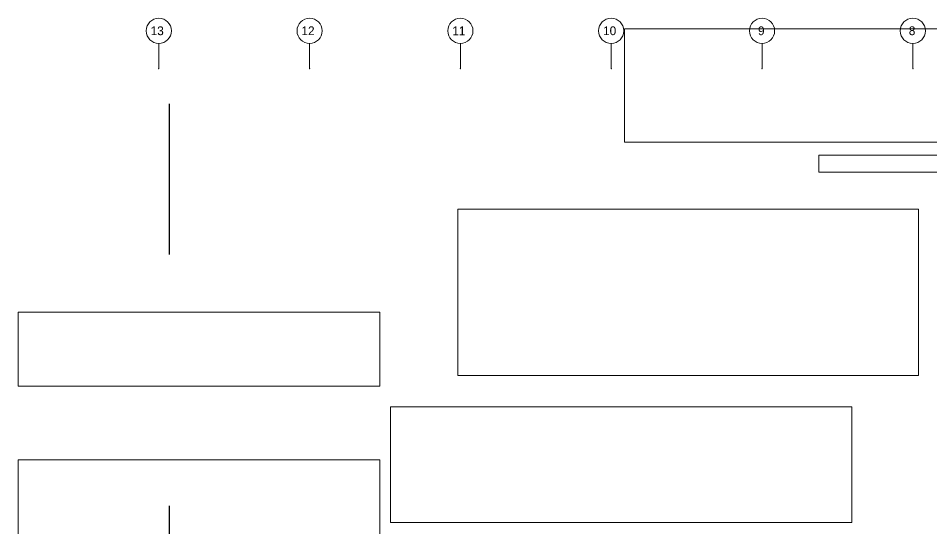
# Model space of a CAD drawing. Header units: metres. Extents: x -35.8 to 4.8, y -7.2 to 21.5.
# Drawn here: x -35.79 to -17.62, y 11.35 to 21.5 of the extents above; entities that cross this region are included whole.
import ezdxf

# ---------------------------------------------------------------- set-up
doc = ezdxf.new("R2010")
doc.units = ezdxf.units.M
doc.header["$MEASUREMENT"] = 0
doc.header["$XCLIPFRAME"] = 0
doc.set_wipeout_variables(frame=1)
for name, pattern in [('Grenzlinie', [0.008, 0.003, -0.005]), ('Raster', [0.004, 0.002, -0.001, 0, -0.001]), ('Wipeout_Contour', [1, 0, -1])]:
    doc.linetypes.add(name, pattern=pattern)
for name, color, linetype in [('A_Schnitt A Lift RB_1_0', 7, 'Continuous'), ('A_Schnitt A Lift RB_1_000 Achsraster', 7, 'Continuous'), ('A_Schnitt A Lift RB_1_415_Aufbauten Pdf', 7, 'Continuous'), ('A_Schnitt A Lift RB_1_Neubau_840 Baulinien', 7, 'Continuous')]:
    doc.layers.add(name, color=color, linetype=linetype)
doc.styles.add('ERSTELLTER_STIL_1', font='')
doc.styles.get('ERSTELLTER_STIL_1').set_extended_font_data('Eurostile')
picture_1 = doc.add_image_def('image3.tif', size_in_pixel=(1699, 667))
picture_2 = doc.add_image_def('image4.tif', size_in_pixel=(2168, 544))
picture_3 = doc.add_image_def('image5.tif', size_in_pixel=(2165, 782))
picture_4 = doc.add_image_def('image8.tif', size_in_pixel=(1699, 347))
picture_5 = doc.add_image_def('image9.tif', size_in_pixel=(1040, 80))
picture_6 = doc.add_image_def('image10.tif', size_in_pixel=(2165, 533))

msp = doc.modelspace()

# ---------------------------------------------------------------- linework, layer by layer
at = {"layer": 'A_Schnitt A Lift RB_1_000 Achsraster', "color": 5, "linetype": 'Raster', "lineweight": 0, "ltscale": 1000}
for p, q in [((-33, 20.5), (-33, 21)), ((-30, 20.5), (-30, 21)), ((-27, 20.5), (-27, 21)), ((-24, 20.5), (-24, 21))]:
    msp.add_line(p, q, dxfattribs=at)
at = {"layer": 'A_Schnitt A Lift RB_1_000 Achsraster', "color": 5, "linetype": 'Continuous', "lineweight": 0, "ltscale": 1000}
for centre in [(-33, 21.25), (-30, 21.25), (-27, 21.25)]:
    msp.add_circle(centre, 0.25, dxfattribs=at)
at = {"layer": 'A_Schnitt A Lift RB_1_000 Achsraster', "color": 5, "linetype": 'Raster', "lineweight": 0, "ltscale": 1000}
for p in [(-33, 20.5), (-33, 20.5), (-30, 20.5), (-30, 20.5), (-27, 20.5), (-27, 20.5), (-24, 20.5), (-24, 20.5)]:
    msp.add_point(p, dxfattribs=at)

# ---------------------------------------------------------------- texts
at = {"layer": 'A_Schnitt A Lift RB_1_000 Achsraster', "color": 5, "linetype": 'Continuous', "lineweight": 0, "char_height": 0.175, "attachment_point": 1, "style": 'ERSTELLTER_STIL_1'}
for s, insert in [('\\A1;{\\pql;\\pt0;\\fEurostile|b0|i0|c0|p0;\\W1.000000;13}', (-33.161, 21.339)), ('\\A1;{\\pql;\\pt0;\\fEurostile|b0|i0|c0|p0;\\W1.000000;12}', (-30.161, 21.339)), ('\\A1;{\\pql;\\pt0;\\fEurostile|b0|i0|c0|p0;\\W1.000000;11}', (-27.161, 21.338)), ('\\A1;{\\pql;\\pt0;\\fEurostile|b0|i0|c0|p0;\\W1.000000;10}', (-24.161, 21.339))]:
    msp.add_mtext(s, dxfattribs=dict(at, insert=insert))

# ---------------------------------------------------------------- wipeouts: each hides what was drawn before it
at = {"color": 254, "linetype": 'Wipeout_Contour', "lineweight": 0, "ltscale": 112.310133}
msp.add_wipeout([(-23.735, 19.037), (-14.574, 19.037), (-14.574, 21.293), (-23.735, 21.293)], dxfattribs=at).dxf.layer = 'A_Schnitt A Lift RB_1_415_Aufbauten Pdf'
at = {"color": 254, "linetype": 'Wipeout_Contour', "lineweight": 0, "ltscale": 102.966774}
msp.add_wipeout([(-19.871, 18.441), (-15.472, 18.441), (-15.472, 18.78), (-19.871, 18.78)], dxfattribs=at).dxf.layer = 'A_Schnitt A Lift RB_1_415_Aufbauten Pdf'
at = {"color": 254, "linetype": 'Wipeout_Contour', "lineweight": 0, "ltscale": 111.320553}
msp.add_wipeout([(-27.048, 14.395), (-17.887, 14.395), (-17.887, 17.701), (-27.048, 17.701)], dxfattribs=at).dxf.layer = 'A_Schnitt A Lift RB_1_415_Aufbauten Pdf'
at = {"color": 254, "linetype": 'Wipeout_Contour', "lineweight": 0, "ltscale": 142.214318}
msp.add_wipeout([(-28.605, 15.653), (-35.795, 15.653), (-35.795, 14.184), (-28.605, 14.184)], dxfattribs=at).dxf.layer = 'A_Schnitt A Lift RB_1_415_Aufbauten Pdf'
at = {"color": 254, "linetype": 'Wipeout_Contour', "lineweight": 0, "ltscale": 108.383953}
msp.add_wipeout([(-28.39, 11.469), (-19.213, 11.469), (-19.213, 13.77), (-28.39, 13.77)], dxfattribs=at).dxf.layer = 'A_Schnitt A Lift RB_1_415_Aufbauten Pdf'
at = {"color": 254, "linetype": 'Wipeout_Contour', "lineweight": 0, "ltscale": 136.801185}
msp.add_wipeout([(-28.605, 12.716), (-35.795, 12.716), (-35.795, 9.893), (-28.605, 9.893)], dxfattribs=at).dxf.layer = 'A_Schnitt A Lift RB_1_415_Aufbauten Pdf'

# ---------------------------------------------------------------- next in the draw order: linework, layer by layer
at = {"layer": 'A_Schnitt A Lift RB_1_0', "color": 7, "linetype": 'Continuous', "lineweight": 13, "ltscale": 1000, "flags": 128}
for points in [[(-23.735, 19.037), (-14.574, 19.037), (-14.574, 21.293), (-23.735, 21.293)], [(-19.871, 18.441), (-15.472, 18.441), (-15.472, 18.78), (-19.871, 18.78)], [(-27.048, 14.395), (-17.887, 14.395), (-17.887, 17.701), (-27.048, 17.701)], [(-28.39, 11.469), (-19.213, 11.469), (-19.213, 13.77), (-28.39, 13.77)]]:
    msp.add_lwpolyline(points, close=True, dxfattribs=at)
for points in [[(-35.795, 14.184), (-28.605, 14.184), (-28.605, 15.653), (-35.795, 15.653)], [(-35.795, 9.893), (-28.605, 9.893), (-28.605, 12.716), (-35.795, 12.716)]]:
    msp.add_lwpolyline(points, dxfattribs=at)
at = {"layer": 'A_Schnitt A Lift RB_1_000 Achsraster', "color": 5, "linetype": 'Raster', "lineweight": 0, "ltscale": 1000}
for p, q in [((-21, 20.5), (-21, 21)), ((-18, 20.5), (-18, 21))]:
    msp.add_line(p, q, dxfattribs=at)
at = {"layer": 'A_Schnitt A Lift RB_1_000 Achsraster', "color": 5, "linetype": 'Continuous', "lineweight": 0, "ltscale": 1000}
for centre in [(-24, 21.25), (-21, 21.25), (-18, 21.25)]:
    msp.add_circle(centre, 0.25, dxfattribs=at)
at = {"layer": 'A_Schnitt A Lift RB_1_000 Achsraster', "color": 5, "linetype": 'Raster', "lineweight": 0, "ltscale": 1000}
for p in [(-21, 20.5), (-21, 20.5), (-18, 20.5), (-18, 20.5)]:
    msp.add_point(p, dxfattribs=at)
at = {"layer": 'A_Schnitt A Lift RB_1_Neubau_840 Baulinien', "color": 1, "linetype": 'Grenzlinie', "lineweight": 25, "ltscale": 1000, "true_color": 0xfb0106}
msp.add_line((-32.789, -7.2), (-32.789, 21.5), dxfattribs=at)

# ---------------------------------------------------------------- next in the draw order: texts
at = {"layer": 'A_Schnitt A Lift RB_1_000 Achsraster', "color": 5, "linetype": 'Continuous', "lineweight": 0, "char_height": 0.175, "attachment_point": 1, "style": 'ERSTELLTER_STIL_1'}
for s, insert in [('\\A1;{\\pql;\\pt0;\\fEurostile|b0|i0|c0|p0;\\W1.000000;9}', (-21.08, 21.339)), ('\\A1;{\\pql;\\pt0;\\fEurostile|b0|i0|c0|p0;\\W1.000000;8}', (-18.08, 21.339))]:
    msp.add_mtext(s, dxfattribs=dict(at, insert=insert))

# ---------------------------------------------------------------- next in the draw order: pictures from other files: only their frames are drawn
at = {"layer": 'A_Schnitt A Lift RB_1_0', "color": 7, "lineweight": 13}
image = msp.add_image(picture_6, insert=(-23.735, 19.037), size_in_units=(9.161, 2.255), dxfattribs=at)
image.set_boundary_path([(-0.5, -0.5), (2164.5, 532.5)])
image = msp.add_image(picture_5, insert=(-19.871, 18.441), size_in_units=(4.399, 0.339), dxfattribs=at)
image.set_boundary_path([(-0.5, -0.5), (1039.5, 79.5)])
image = msp.add_image(picture_3, insert=(-27.048, 14.395), size_in_units=(9.161, 3.307), dxfattribs=at)
image.set_boundary_path([(-0.5, -0.5), (2164.5, 781.5)])
image = msp.add_image(picture_4, insert=(-35.795, 14.184), size_in_units=(7.19, 1.469), dxfattribs=at)
image.set_boundary_path([(-0.5, -0.5), (1698.5, 346.5)])
image = msp.add_image(picture_2, insert=(-28.39, 11.469), size_in_units=(9.177, 2.3), dxfattribs=at)
image.set_boundary_path([(-0.5, -0.5), (2167.5, 543.5)])
image = msp.add_image(picture_1, insert=(-35.795, 9.893), size_in_units=(7.19, 2.823), dxfattribs=at)
image.set_boundary_path([(-0.5, -0.5), (1698.5, 666.5)])

doc.saveas('drawing.dxf')
